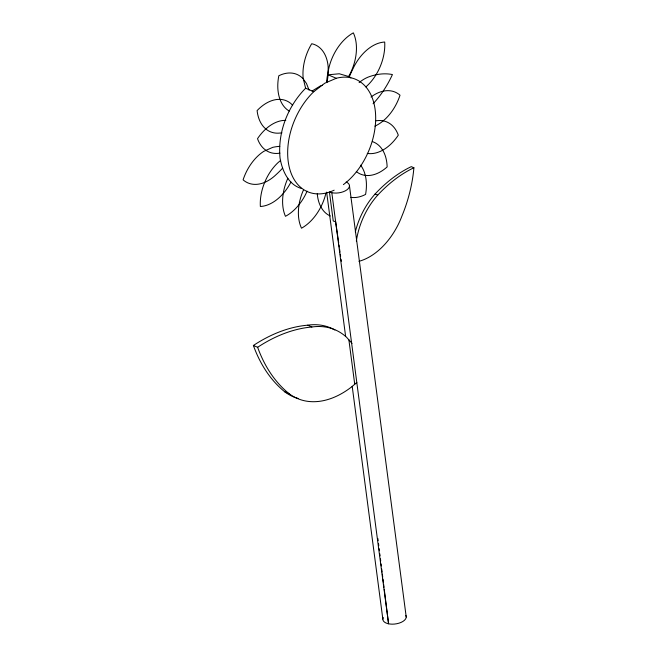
<?xml version="1.0" encoding="UTF-8"?>
<svg xmlns="http://www.w3.org/2000/svg" width="657" height="657" viewBox="0 0 657 657"><rect width="100%" height="100%" fill="white"/><g stroke="black" fill="none" stroke-linecap="round" stroke-linejoin="round"><path stroke-width="0.99" d="M307.065 191.154L305.834 193.889A41.087 26.978 -66.9 0 1 299.346 204.27L296.808 207.284A41.087 26.978 -66.9 0 1 285.458 216.309A40.488 26.584 -66.9 0 1 283.036 194.94L283.709 190.949A40.488 26.584 -66.9 0 1 287.487 179.106L287.881 178.277M303.55 189.865L302.934 191.203A40.488 26.584 -66.9 0 0 299.329 203.079L298.721 207.054A40.488 26.584 -66.9 0 0 301.506 228.209A41.087 26.978 -66.9 0 0 319.737 209.033L321.643 205.345A41.087 26.978 -66.9 0 0 325.815 193.667M290.961 181.997L290.32 183.27A41.087 26.978 -66.9 0 1 283.454 193.257L280.818 196.098A41.087 26.978 -66.9 0 1 260.361 206.495A40.488 26.584 -66.9 0 1 264.451 182.95L266.134 179.123A40.488 26.584 -66.9 0 1 277.845 162.813L280.662 160.374M348.604 76.499L350.156 73.658A40.488 26.584 -66.9 0 0 353.326 32.85A41.087 26.978 -66.9 0 0 329.017 67.392L328.18 71.367A76.499 50.228 -66.9 0 0 326.562 82.125M327.071 82.199A81.484 53.496 -66.9 0 0 328.106 74.799L328.18 67.154A40.488 26.584 -66.9 0 0 311.705 43.732A41.087 26.978 -66.9 0 0 303.181 78.265L305.604 88.219C287.684 106.434 277.558 132.377 280.038 157.976C282.099 170.335 288.201 184.584 301.193 188.411M282.641 168.069L281.861 168.939A76.499 50.228 -66.9 0 1 276.318 174.425A41.087 26.978 -66.9 0 1 243.098 179.846A40.488 26.584 -66.9 0 1 263.753 151.356L272.754 147.34A81.484 53.496 -66.9 0 1 278.954 146.412L279.8 146.363M373.094 103.749L374.408 102.311A76.499 50.228 -66.9 0 0 382.785 91.66L384.329 89.352A76.499 50.228 -66.9 0 0 392.426 74.553A81.484 53.496 -66.9 0 0 376.362 74.717L374.276 75.185A81.484 53.496 -66.9 0 0 367.977 77.181A40.488 26.584 -66.9 0 0 359.1 82.618M365.9 86.88L367.206 85.722A40.488 26.584 -66.9 0 0 374.818 76.623L376.987 73.108A40.488 26.584 -66.9 0 0 384.698 42.04A41.087 26.978 -66.9 0 0 352.866 68.977A76.499 50.228 -66.9 0 0 349.376 76.721L350.887 77.945M356.817 382.481L351.873 386.702A90.494 59.409 -66.9 0 1 289.047 393.65L284.801 391.843A182.137 119.574 -66.9 0 1 253.388 345.475A171.001 112.265 -66.9 0 1 307.673 325.182A91.84 60.296 -66.9 0 1 334.889 330.011M334.167 190.185A61.126 40.126 -66.9 0 1 288.899 165.58A61.126 40.126 -66.9 0 1 313.767 91.701L324.788 83.209L336.269 78.282A61.126 40.126 -66.9 0 1 375.533 113.587A61.126 40.126 -66.9 0 1 343.381 184.625M312.083 91.044L320.567 85.821L322.505 85.27M279.939 153.114L279.562 153.204A41.087 26.978 -66.9 0 1 266.159 150.478L263.958 148.778A41.087 26.978 -66.9 0 1 257.519 138.66A40.488 26.584 -66.9 0 1 265.157 129.593L267.982 127.162A40.488 26.584 -66.9 0 1 282.871 120.486L285.779 120.346M281.935 132.895L279.956 133.051A41.087 26.978 -66.9 0 1 266.767 129.725L264.631 127.91A41.087 26.978 -66.9 0 1 257.101 110.606A40.488 26.584 -66.9 0 1 277.591 99.421L280.473 99.396A40.488 26.584 -66.9 0 1 290.649 103.346L292.628 105.202M349.376 76.721L339.275 73.773L328.106 74.799L336.269 78.282M346.157 182.014A11.769 5.938 -7.5 0 1 346.978 189.799A11.769 5.938 -7.5 0 1 331.818 192.723L329.42 191.992L333.239 220.998L335.637 221.729L338.708 243.024M305.604 88.219L313.767 91.701M358.944 261.338A61.635 40.463 -66.9 0 0 401.928 216.071A114.753 75.341 -66.9 0 0 413.902 167.757L411.29 166.64A122.227 80.244 -66.9 0 0 375.114 193.996A60.731 39.872 -66.9 0 0 355.306 231.962M375.114 193.996L377.726 195.104A122.227 80.244 -66.9 0 1 413.902 167.757M307.673 325.182L311.919 326.989A91.84 60.296 -66.9 0 1 346.625 337.32L352.004 343.365M253.388 345.475L257.634 347.282A182.137 119.574 -66.9 0 0 289.047 393.65M289.261 111.041L287.799 110.146A41.087 26.978 -66.9 0 1 280.638 100.94L279.496 97.893A41.087 26.978 -66.9 0 1 278.814 75.76A40.488 26.584 -66.9 0 1 303.041 78.676L306.507 83.529L309.061 90.108M339.004 245.053L339.299 247.081M339.587 249.11L340.03 252.157M340.318 254.185L340.613 256.205M341.049 259.252L341.344 261.281M349.483 185.931L406.231 617.022M331.818 192.723L388.574 623.813L384.255 589.313M348.867 339.702L354.731 384.263M326.636 192.14L345.639 336.515M352.201 386.332L382.85 619.157M377.898 538.576L378.153 540.604M378.539 543.651L378.785 545.68M379.171 548.718L379.426 550.755M379.803 553.794L380.058 555.822M380.444 558.869L380.699 560.897M381.076 563.944L381.331 565.973M381.709 569.019L382.095 572.058M382.349 574.087L382.727 577.133M382.982 579.162L383.36 582.209M383.614 584.237L384 587.284M405.87 615.502A11.769 5.938 -7.5 0 1 394.397 624.076A11.769 5.938 -7.5 0 1 383.286 617.572M374.876 126.144A40.488 26.584 -66.9 0 0 382.284 121.611L385.117 119.18A40.488 26.584 -66.9 0 0 400.023 95.208A41.087 26.978 -66.9 0 0 384.37 90.945L381.397 91.627A41.087 26.978 -66.9 0 0 371.016 97.006M330.249 215.956A40.488 26.584 -66.9 0 1 322.39 209.353L320.797 206.741A40.488 26.584 -66.9 0 1 317.274 193.651M376.165 120.806A41.087 26.978 -66.9 0 1 381.906 120.666L384.616 121.192A41.087 26.978 -66.9 0 1 398.298 135.17A40.488 26.584 -66.9 0 1 384.953 148.835L381.972 150.584A40.488 26.584 -66.9 0 1 367.263 153.393M356.316 171.567A40.488 26.584 -66.9 0 0 363.723 175.123L366.499 175.501A40.488 26.584 -66.9 0 0 387.137 166.935A41.087 26.978 -66.9 0 0 382.949 150.593L381.282 148.104A41.087 26.978 -66.9 0 0 372.388 141.6M360.603 165.17A41.087 26.978 -66.9 0 1 364.446 172.487L365.382 175.723A41.087 26.978 -66.9 0 1 365.588 194.406A40.488 26.584 -66.9 0 1 350.863 197.338M257.634 347.282A171.001 112.265 -66.9 0 1 311.919 326.989M298.147 398.446A90.494 59.409 -66.9 0 1 284.801 391.843M356.349 241.062A60.731 39.872 -66.9 0 1 377.726 195.104"/></g></svg>
